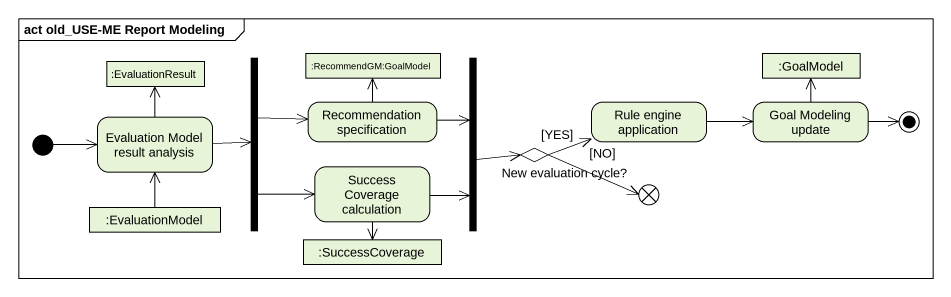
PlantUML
@startuml
mainframe act old_USE-ME Report Modeling
hide empty description
state ":EvaluationResult" as EvaluationResult <<object>>
state fork1 <<fork>>
state ":RecommendGM:GoalModel" as RecommendGM_GoalModel <<object>>
state fork2 <<join>>
state ":GoalModel" as GoalModel <<object>>
state "Evaluation Model result analysis" as Evaluation_Model_result
state "Recommendation specification" as Recommendation_specification
state "Rule engine application" as Rule_engine_application
state "Goal Modeling update" as Goal_Modeling_update
state "Success Coverage calculation" as Success_Coverage_calculation
state "New evaluation cycle?" as New_evaluation_cycle <<choice>>
state flowfinal1 <<end>>
state ":EvaluationModel" as EvaluationModel <<object>>
state ":SuccessCoverage" as SuccessCoverage <<object>>
[*] -right-> Evaluation_Model_result
fork1 -right-> Recommendation_specification
fork1 -right-> Success_Coverage_calculation
fork2 -right-> New_evaluation_cycle
Evaluation_Model_result -up-> EvaluationResult
Evaluation_Model_result -right-> fork1
Recommendation_specification -up-> RecommendGM_GoalModel
Recommendation_specification -right-> fork2
Rule_engine_application -right-> Goal_Modeling_update
Goal_Modeling_update -up-> GoalModel
Success_Coverage_calculation -right-> fork2
Success_Coverage_calculation --> SuccessCoverage
New_evaluation_cycle -right-> Rule_engine_application : [YES]
New_evaluation_cycle -right-> flowfinal1 : [NO]
EvaluationModel -up-> Evaluation_Model_result
Goal_Modeling_update -right-> [*]
@enduml
